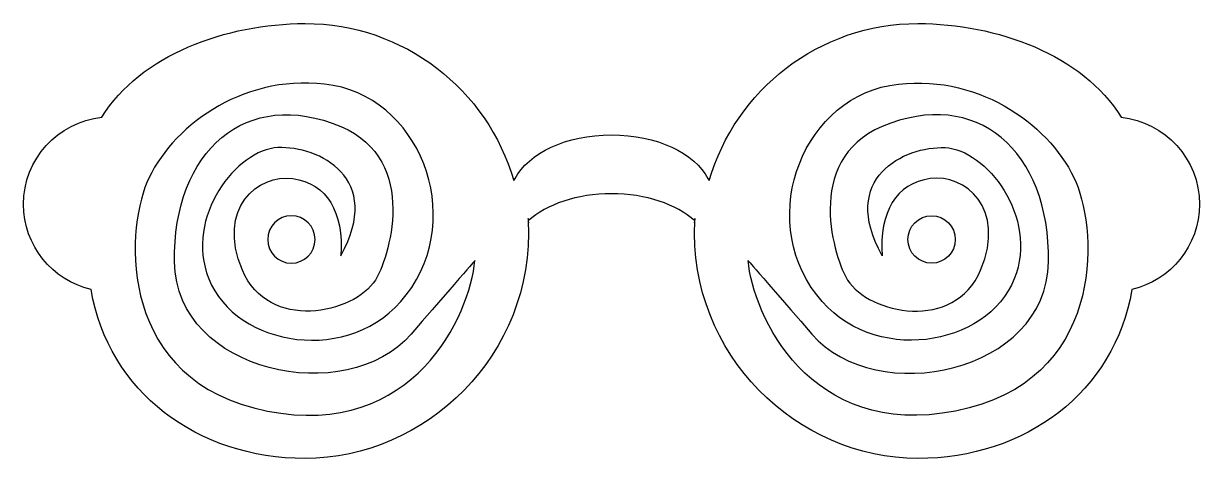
# Model space of a CAD drawing. Header units: centimetres. Extents: x -7.7 to 7.7, y -2.5 to 3.2.
import ezdxf

# ---------------------------------------------------------------- set-up
doc = ezdxf.new("R2010")
doc.units = ezdxf.units.CM
doc.header["$MEASUREMENT"] = 0
doc.layers.add('Camada 1', color=7, linetype='Continuous')

msp = doc.modelspace()

# ---------------------------------------------------------------- linework, layer by layer
at = {"layer": 'Camada 1'}
msp.add_open_spline([(0.02209, 0.9893), (0.47529, 0.9893), (0.87542, 0.84846), (1.11559, 0.63344), (1.11559, 0.63344), (1.11559, 0.63344), (1.11559, 0.63344), (1.11559, 0.63344), (1.11559, 0.63344), (1.10453, 0.53208), (1.12062, 0.73806), (1.11559, 0.63344), (1.11559, 0.63344), (1.03061, -1.13535), (2.47243, -2.48589), (4.04908, -2.48589), (4.04908, -2.48589), (5.46047, -2.48589), (6.6312, -1.61443), (6.86107, -0.26842), (6.86107, -0.26842), (7.36907, -0.15047), (7.74785, 0.30549), (7.74785, 0.84974), (7.74785, 0.84974), (7.74785, 1.44402), (7.29615, 1.93294), (6.71769, 1.99205), (6.71769, 1.99205), (6.71769, 1.99205), (6.71769, 1.99205), (6.71769, 1.99205), (6.71769, 1.99205), (6.21623, 2.81218), (5.08098, 3.22263), (4.04908, 3.22263), (4.04908, 3.22263), (2.74807, 3.22263), (1.65079, 2.35244), (1.30675, 1.16261), (1.30675, 1.16261), (1.30675, 1.16261), (1.28889, 1.18851), (1.28889, 1.18851), (1.28889, 1.18851), (1.11686, 1.52099), (0.61486, 1.76191), (0.02209, 1.76191), (0.02209, 1.76191), (-0.57068, 1.76191), (-1.07268, 1.52098), (-1.24471, 1.1885), (-1.24471, 1.1885), (-1.24471, 1.1885), (-1.26257, 1.1626), (-1.26257, 1.1626), (-1.26257, 1.1626), (-1.60661, 2.35243), (-2.70391, 3.22262), (-4.0049, 3.22262), (-4.0049, 3.22262), (-5.03667, 3.22262), (-6.17218, 2.81217), (-6.67354, 1.99204), (-6.67354, 1.99204), (-6.67354, 1.99204), (-6.67354, 1.99204), (-6.67354, 1.99204), (-6.67354, 1.99204), (-7.2521, 1.93293), (-7.7038, 1.44401), (-7.7038, 0.84973), (-7.7038, 0.84973), (-7.7038, 0.30548), (-7.32505, -0.15047), (-6.81676, -0.26843), (-6.81676, -0.26843), (-6.58689, -1.61444), (-5.41629, -2.4859), (-4.0049, -2.4859), (-4.0049, -2.4859), (-2.42827, -2.4859), (-0.98643, -1.13536), (-1.07141, 0.63343), (-1.07141, 0.63343), (-1.07644, 0.73805), (-1.06035, 0.53207), (-1.07141, 0.63343), (-1.07141, 0.63343), (-1.07141, 0.63343), (-1.07141, 0.63343), (-1.07141, 0.63343), (-1.07141, 0.63343), (-0.83124, 0.84844), (-0.43111, 0.9893), (0.02209, 0.9893)], degree=3, knots=[0, 0, 0, 0, 0.04, 0.04, 0.04, 0.04, 0.08, 0.08, 0.08, 0.08, 0.12, 0.12, 0.12, 0.12, 0.16, 0.16, 0.16, 0.16, 0.2, 0.2, 0.2, 0.2, 0.24, 0.24, 0.24, 0.24, 0.28, 0.28, 0.28, 0.28, 0.32, 0.32, 0.32, 0.32, 0.36, 0.36, 0.36, 0.36, 0.4, 0.4, 0.4, 0.4, 0.44, 0.44, 0.44, 0.44, 0.48, 0.48, 0.48, 0.48, 0.52, 0.52, 0.52, 0.52, 0.56, 0.56, 0.56, 0.56, 0.6, 0.6, 0.6, 0.6, 0.64, 0.64, 0.64, 0.64, 0.68, 0.68, 0.68, 0.68, 0.72, 0.72, 0.72, 0.72, 0.76, 0.76, 0.76, 0.76, 0.8, 0.8, 0.8, 0.8, 0.84, 0.84, 0.84, 0.84, 0.88, 0.88, 0.88, 0.88, 0.92, 0.92, 0.92, 0.92, 1, 1, 1, 1], dxfattribs=at)
at = {"layer": 'Camada 1', "color": 7}
for points, knots in [([(-1.77358, 0.11057), (-1.8352, -0.59587), (-2.56958, -2.24168), (-4.49982, -1.86343), (-4.49982, -1.86343), (-6.46226, -1.47888), (-6.36505, 0.4725), (-6.08248, 1.13493), (-6.08248, 1.13493), (-5.77691, 1.85145), (-4.85717, 2.55087), (-3.74859, 2.42864), (-3.74859, 2.42864), (-2.50645, 2.29159), (-1.87518, 0.69909), (-2.6742, -0.33985), (-2.6742, -0.33985), (-3.40077, -1.28447), (-4.91694, -1.01964), (-5.27016, -0.12781), (-5.27016, -0.12781), (-5.59382, 0.6893), (-4.89718, 1.57256), (-4.36073, 1.59394), (-4.36073, 1.59394), (-3.82431, 1.61532), (-2.96545, 1.19656), (-3.53407, 0.17524), (-3.53407, 0.17524), (-3.49533, 0.74637), (-3.71579, 1.12337), (-4.16645, 1.18777), (-4.16645, 1.18777), (-4.61714, 1.25217), (-5.17208, 0.80246), (-4.82865, -0.01315), (-4.82865, -0.01315), (-4.48525, -0.82875), (-3.36281, -0.58706), (-3.08036, -0.14544), (-3.08036, -0.14544), (-2.91888, 0.10681), (-2.47978, 1.42616), (-3.53404, 1.87082), (-3.53404, 1.87082), (-4.77242, 2.39319), (-5.7418, 1.55218), (-5.72045, 0.09301), (-5.72045, 0.09301), (-5.69907, -1.36617), (-3.45683, -1.82996), (-2.61104, -0.85489), (-2.61104, -0.85489), (-1.77358, 0.11057), (-1.77358, 0.11057), (-1.77358, 0.11057)], [0, 0, 0, 0, 0.06666667, 0.06666667, 0.06666667, 0.06666667, 0.13333333, 0.13333333, 0.13333333, 0.13333333, 0.2, 0.2, 0.2, 0.2, 0.26666667, 0.26666667, 0.26666667, 0.26666667, 0.33333333, 0.33333333, 0.33333333, 0.33333333, 0.4, 0.4, 0.4, 0.4, 0.46666667, 0.46666667, 0.46666667, 0.46666667, 0.53333333, 0.53333333, 0.53333333, 0.53333333, 0.6, 0.6, 0.6, 0.6, 0.66666667, 0.66666667, 0.66666667, 0.66666667, 0.73333333, 0.73333333, 0.73333333, 0.73333333, 0.8, 0.8, 0.8, 0.8, 0.86666667, 0.86666667, 0.86666667, 0.86666667, 1, 1, 1, 1]), ([(1.81779, 0.11057), (1.87941, -0.59587), (2.61376, -2.24168), (4.544, -1.86343), (4.544, -1.86343), (6.50644, -1.47888), (6.40937, 0.4725), (6.12668, 1.13493), (6.12668, 1.13493), (5.82109, 1.85145), (4.90137, 2.55087), (3.79276, 2.42864), (3.79276, 2.42864), (2.55062, 2.29159), (1.91935, 0.69909), (2.71837, -0.33985), (2.71837, -0.33985), (3.44497, -1.28447), (4.96124, -1.01964), (5.31433, -0.12781), (5.31433, -0.12781), (5.63799, 0.6893), (4.94135, 1.57256), (4.40493, 1.59394), (4.40493, 1.59394), (3.86849, 1.61532), (3.00962, 1.19656), (3.57827, 0.17524), (3.57827, 0.17524), (3.53951, 0.74637), (3.76009, 1.12337), (4.21078, 1.18777), (4.21078, 1.18777), (4.66144, 1.25217), (5.21625, 0.80246), (4.87271, -0.01315), (4.87271, -0.01315), (4.52941, -0.82875), (3.407, -0.58706), (3.12455, -0.14544), (3.12455, -0.14544), (2.96307, 0.10681), (2.52397, 1.42616), (3.57826, 1.87082), (3.57826, 1.87082), (4.81664, 2.39319), (5.78613, 1.55218), (5.76451, 0.09301), (5.76451, 0.09301), (5.7434, -1.36617), (3.50103, -1.82996), (2.65526, -0.85489), (2.65526, -0.85489), (1.81779, 0.11057), (1.81779, 0.11057), (1.81779, 0.11057)], [0, 0, 0, 0, 0.06666667, 0.06666667, 0.06666667, 0.06666667, 0.13333333, 0.13333333, 0.13333333, 0.13333333, 0.2, 0.2, 0.2, 0.2, 0.26666667, 0.26666667, 0.26666667, 0.26666667, 0.33333333, 0.33333333, 0.33333333, 0.33333333, 0.4, 0.4, 0.4, 0.4, 0.46666667, 0.46666667, 0.46666667, 0.46666667, 0.53333333, 0.53333333, 0.53333333, 0.53333333, 0.6, 0.6, 0.6, 0.6, 0.66666667, 0.66666667, 0.66666667, 0.66666667, 0.73333333, 0.73333333, 0.73333333, 0.73333333, 0.8, 0.8, 0.8, 0.8, 0.86666667, 0.86666667, 0.86666667, 0.86666667, 1, 1, 1, 1]), ([(-4.49543, 0.38849), (-4.49543, 0.56026), (-4.35607, 0.69985), (-4.1842, 0.69985), (-4.1842, 0.69985), (-4.0123, 0.69985), (-3.87297, 0.56028), (-3.87297, 0.38849), (-3.87297, 0.38849), (-3.87297, 0.2167), (-4.0123, 0.07713), (-4.1842, 0.07713), (-4.1842, 0.07713), (-4.3561, 0.07713), (-4.49543, 0.21669), (-4.49543, 0.38849)], [0, 0, 0, 0, 0.2, 0.2, 0.2, 0.2, 0.4, 0.4, 0.4, 0.4, 0.6, 0.6, 0.6, 0.6, 1, 1, 1, 1]), ([(4.53975, 0.38849), (4.53975, 0.56026), (4.40039, 0.69985), (4.22839, 0.69985), (4.22839, 0.69985), (4.05636, 0.69985), (3.917, 0.56028), (3.917, 0.38849), (3.917, 0.38849), (3.917, 0.2167), (4.05636, 0.07713), (4.22839, 0.07713), (4.22839, 0.07713), (4.40039, 0.07713), (4.53975, 0.21669), (4.53975, 0.38849)], [0, 0, 0, 0, 0.2, 0.2, 0.2, 0.2, 0.4, 0.4, 0.4, 0.4, 0.6, 0.6, 0.6, 0.6, 1, 1, 1, 1])]:
    msp.add_open_spline(points, degree=3, knots=knots, dxfattribs=at)

doc.saveas('drawing.dxf')
